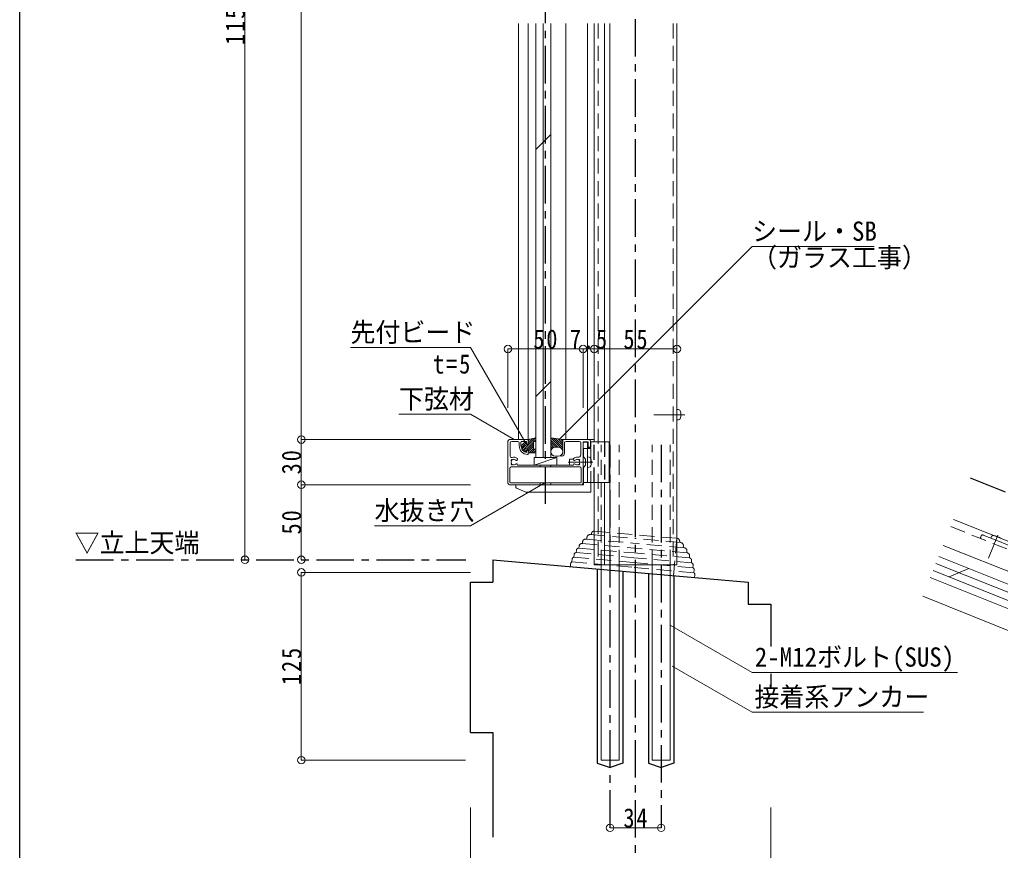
# Model space of a CAD drawing. Units: millimetres at full size, sheet at 1:5; some dimension numbers follow another scale. Extents: x -1050 to 1050, y -742 to 742.
# Drawn here: x -990 to -337, y -418 to 135 of the extents above; entities that cross this region are included whole.
import ezdxf
from ezdxf.enums import TextEntityAlignment as Align

# ---------------------------------------------------------------- set-up
doc = ezdxf.new("R2010")
doc.units = ezdxf.units.MM
doc.header["$LTSCALE"] = 5
doc.linetypes.add('CHAIN1', pattern=[8, 5, -1, 1, -1])
doc.linetypes.add('DASHED2', pattern=[3, 2, -1])
for name, color, linetype in [('0-0_通り芯', 7, 'CHAIN1'), ('0-1_躯体', 134, 'Continuous'), ('1-5_図枠1_1', 7, 'Continuous')]:
    doc.layers.add(name, color=color, linetype=linetype)
for name, color, linetype, lineweight in [('0-3_寸法', 54, 'Continuous', 20), ('0-4_手摺部材', 92, 'Continuous', 20), ('0-7_ガラス', 6, 'Continuous', 20), ('0-8_その他', 11, 'Continuous', 20), ('0-9_文字', 3, 'Continuous', 20), ('0-A_支柱', 6, 'Continuous', 20), ('0-B_足元', 4, 'Continuous', 20)]:
    doc.layers.add(name, color=color, linetype=linetype, lineweight=lineweight)
doc.styles.add('ＭＳ ゴシック', font='')
doc.styles.get('ＭＳ ゴシック').set_extended_font_data('MS Gothic')

# ---------------------------------------------------------------- blocks, each defined once
blk = doc.blocks.new('dimension_origin')
at = {"color": 0, "linetype": 'Continuous', "lineweight": -2}
blk.add_circle((0, 0), 1.25, dxfattribs=at)

msp = doc.modelspace()

# ---------------------------------------------------------------- linework, layer by layer
at = {"layer": '0-0_通り芯'}
for p, q in [((-580, -449.293), (-580, 515)), ((-640, -187.078), (-640, 490)), ((-597, -402.749), (-597, -147.675)), ((-563, -147.675), (-563, -402.749)), ((-357.316, -169.665), (-132.935, -259.41)), ((-952.5, -224.293), (-693, -224.293))]:
    msp.add_line(p, q, dxfattribs=at)
at = {"layer": '0-0_通り芯', "linetype": 'Continuous'}
msp.add_line((-615, -145.793), (-612, -145.793), dxfattribs=at)
at = {"layer": '0-0_通り芯', "linetype": 'DASHED2'}
for p, q in [((-607.5, -172.793), (-607.5, -145.793)), ((-600.7, -145.793), (-600.7, -172.793))]:
    msp.add_line(p, q, dxfattribs=at)
at = {"layer": '0-1_躯体'}
for p, q in [((-675, -224.293), (-675, -239.293)), ((-675, -224.293), (-505, -239.293)), ((-605.5, -230.425), (-605.5, -359.728)), ((-588.5, -231.925), (-588.5, -359.728)), ((-571.5, -233.425), (-571.5, -359.728)), ((-554.5, -234.925), (-554.5, -359.728)), ((-690, -239.293), (-675, -239.293)), ((-690, -339.293), (-690, -239.293)), ((-490, -253.885), (-490, -282.102)), ((-490, -300.277), (-490, -307.129)), ((-690, -339.293), (-675, -339.293)), ((-675, -339.293), (-675, -408.991)), ((-605.5, -359.728), (-597, -362.675)), ((-588.5, -359.728), (-597, -362.675)), ((-571.5, -359.728), (-563, -362.675)), ((-554.5, -359.728), (-563, -362.675))]:
    msp.add_line(p, q, dxfattribs=at)
msp.add_lwpolyline([(-505, -239.293), (-505, -253.885), (-490, -253.885)], dxfattribs=at)
at = {"layer": '0-3_寸法'}
for p, q in [((-840, 495), (-840, -224.293)), ((-802.5, -144.293), (-802.5, 460)), ((-665, -83.943), (-615, -83.943)), ((-665, -123.11), (-665, -83.943)), ((-615, -83.943), (-607.5, -83.943)), ((-615, -123.11), (-615, -83.943)), ((-607.5, -83.943), (-552.5, -83.943)), ((-690, -144.293), (-802.5, -144.293)), ((-802.5, -174.293), (-802.5, -144.293)), ((-690, -174.293), (-802.5, -174.293)), ((-802.5, -224.293), (-802.5, -174.293)), ((-802.5, -232.675), (-690, -232.675)), ((-802.5, -232.675), (-802.5, -357.675)), ((-693.199, -357.675), (-802.5, -357.675)), ((-690, -389.293), (-690, -486.793)), ((-490, -389.293), (-490, -486.793)), ((-597, -402.749), (-563, -402.749))]:
    msp.add_line(p, q, dxfattribs=at)
at = {"layer": '0-3_寸法', "linetype": 'DASHED2'}
for p, q in [((-643.5, -161.293), (-643.5, -162.493)), ((-636.5, -162.493), (-636.5, -161.293)), ((-643.5, -172.993), (-643.5, -174.293)), ((-636.5, -174.293), (-636.5, -172.993))]:
    msp.add_line(p, q, dxfattribs=at)
at = {"layer": '0-4_手摺部材'}
for p, q in [((-658.003, -144.293), (-658.003, 132.854)), ((-651.5, 132.854), (-651.5, -144.293)), ((-626.5, -144.293), (-626.5, 132.854)), ((-612, -144.293), (-612, 132.854)), ((-665, -173.293), (-665, -145.293)), ((-664, -144.293), (-651.5, -144.293)), ((-663.5, -155.263), (-663.5, -146.493)), ((-662.5, -145.493), (-658.5, -145.493)), ((-657.5, -148.293), (-657.5, -146.493)), ((-656.3, -148.293), (-656.3, -145.993)), ((-655.8, -145.493), (-652.7, -145.493)), ((-652.7, -147.293), (-652.7, -145.493)), ((-652.7, -147.293), (-652, -147.293)), ((-651.5, -144.293), (-651.5, -146.793)), ((-628.5, -153.293), (-628.5, -144.293)), ((-628.5, -144.293), (-611, -144.293)), ((-627.3, -153.293), (-627.3, -146.493)), ((-607.5, -144.293), (-626.5, -144.293)), ((-626.3, -145.493), (-617.5, -145.493)), ((-616.5, -154.357), (-616.5, -146.493)), ((-615, -145.793), (-611.5, -145.793)), ((-615, -173.293), (-615, -145.793)), ((-612, -145.793), (-612, -172.793)), ((-612, -149.493), (-609.8, -149.493)), ((-611.5, -148.543), (-611.5, -145.793)), ((-610, -148.543), (-610, -145.293)), ((-609.8, -149.493), (-609.8, -145.793)), ((-652.7, -152.941), (-652.7, -151.293)), ((-652, -151.293), (-652.7, -151.293)), ((-651.5, -153.77), (-651.5, -151.793)), ((-629.5, -154.293), (-629.5, -155.093)), ((-610.881, -155.891), (-612, -155.793)), ((-612, -155.793), (-612, -162.793)), ((-662.8, -162.493), (-617.2, -162.493)), ((-658.7, -157.625), (-658.7, -156.926)), ((-658.7, -161.293), (-658.7, -160.961)), ((-624, -157.293), (-624, -161.293)), ((-621.3, -157.293), (-624, -157.293)), ((-624, -161.293), (-621.3, -161.293)), ((-621.3, -157.625), (-621.3, -156.926)), ((-610.881, -162.695), (-612, -162.793)), ((-663.8, -172.493), (-663.8, -163.493)), ((-616.2, -172.493), (-616.2, -163.493)), ((-616, -174.293), (-664, -174.293)), ((-616.7, -172.993), (-663.3, -172.993)), ((-659.8, -174.293), (-614.8, -174.293)), ((-659.8, -175.634), (-659.8, -174.293)), ((-615, -172.793), (-597.5, -172.793)), ((-614.8, -174.293), (-614.8, -172.793)), ((-609.8, -172.793), (-609.8, -179.293)), ((-659.194, -176.553), (-652.989, -179.212)), ((-609.8, -179.293), (-652.595, -179.293)), ((-319.571, -217.072), (-368.457, -197.519)), ((-317.683, -237.752), (-375.327, -214.696)), ((-326.201, -259.12), (-383.869, -236.054)), ((-323.748, -274.638), (-388.882, -248.586))]:
    msp.add_line(p, q, dxfattribs=at)
at = {"layer": '0-4_手摺部材', "linetype": 'DASHED2'}
for p, q in [((-614.8, -150.293), (-609.8, -150.293)), ((-614.8, -156.043), (-614.8, -150.293)), ((-609.8, -150.293), (-609.8, -172.793)), ((-614.8, -162.543), (-614.55, -162.543)), ((-614.8, -172.793), (-614.8, -162.543)), ((-613.3, -161.293), (-614.55, -162.543)), ((-613.3, -158.993), (-613.3, -157.293)), ((-613, -159.293), (-613.3, -158.993)), ((-613, -159.293), (-613.3, -159.593)), ((-613.3, -161.293), (-613.3, -159.593)), ((-305.179, -228.213), (-370.313, -202.162)), ((-350.304, -209.088), (-350.007, -208.345)), ((-348.707, -207.788), (-340.629, -211.019)), ((-343.093, -208.828), (-343.6, -209.83)), ((-340.462, -211.409), (-340.629, -211.019)), ((-340.462, -211.409), (-340.072, -211.242)), ((-340.072, -211.242), (-331.344, -214.733))]:
    msp.add_line(p, q, dxfattribs=at)
at = {"layer": '0-4_手摺部材', "linetype": 'CHAIN1'}
for p, q in [((-608.4, -159.293), (-625, -159.293)), ((-339.013, -207.788), (-345.178, -223.201))]:
    msp.add_line(p, q, dxfattribs=at)
at = {"layer": '0-4_手摺部材'}
for points in [[(-597.5, -172.793), (-597.5, -145.793), (-609.8, -145.793)], [(-658.7, -161.293), (-621.3, -161.293), (-621.3, -160.961)]]:
    msp.add_lwpolyline(points, dxfattribs=at)
at = {"layer": '0-4_手摺部材', "linetype": 'DASHED2'}
msp.add_lwpolyline([(-613.3, -157.293), (-614.55, -156.043), (-614.8, -156.043)], dxfattribs=at)
at = {"layer": '0-4_手摺部材'}
for centre, radius, start, end in [((-664, -145.293), 1, 90, 180), ((-662.5, -146.493), 1, 90, 180), ((-658.5, -146.493), 1, 0, 90), ((-651.5, -148.293), 6, 180, 264.78409), ((-655.8, -145.993), 0.5, 90, 180), ((-651.5, -148.293), 4.8, 180, 255.52249), ((-652, -146.793), 0.5, 270, 360), ((-626.3, -146.493), 1, 90, 180), ((-617.5, -146.493), 1, 0, 90), ((-610.75, -148.543), 0.75, 180, 360), ((-611, -145.293), 1, 0, 90), ((-662.5, -155.263), 1, 180, 290.41621), ((-661, -159.293), 3.3, 45.81561, 110.41621), ((-652, -153.77), 0.5, 264.78409, 360), ((-652, -151.793), 0.5, 0, 90), ((-629.5, -153.293), 1, 270, 360), ((-629.3, -155.093), 0.2, 180, 270), ((-629.3, -153.293), 2, 270, 360), ((-619, -159.293), 3.3, 80.79311, 134.18439), ((-618.2, -154.357), 1.7, 260.79311, 360), ((-610.994, -157.186), 1.3, 15.88085, 85), ((-662.8, -163.493), 1, 90, 180), ((-661, -159.293), 1.8, 150.9671, 209.0329), ((-662.273, -158.02), 0.5, 37.01643, 232.98355), ((-662.273, -160.566), 0.5, 127.01645, 322.98357), ((-661, -159.293), 1.8, 44.28012, 119.03288), ((-661, -159.293), 1.8, 240.96712, 315.71988), ((-659.289, -157.625), 0.589, 224.28012, 360), ((-659.289, -160.961), 0.589, 0, 135.71988), ((-620.711, -157.625), 0.589, 180, 315.71988), ((-620.711, -160.961), 0.589, 44.28012, 180), ((-619, -159.293), 1.8, 60.96712, 135.71988), ((-619, -159.293), 1.8, 224.28012, 299.03288), ((-617.727, -158.02), 0.5, 307.01645, 142.98357), ((-617.727, -160.566), 0.5, 217.01643, 52.98355), ((-619, -159.293), 1.8, 330.9671, 29.0329), ((-617.2, -163.493), 1, 0, 90), ((-610.994, -161.4), 1.3, 275, 344.11915), ((-618.4, -159.293), 9, 344.11915, 15.88085), ((-664, -173.293), 1, 180, 270), ((-663.3, -172.493), 0.5, 180, 270), ((-658.8, -175.634), 1, 180, 246.80141), ((-616.7, -172.493), 0.5, 270, 360), ((-616, -173.293), 1, 270, 360), ((-652.595, -178.293), 1, 246.80141, 270), ((-341.933, -209.414), 1.3, 84.08085, 91.51036), ((-342.727, -217.073), 9, 52.31915, 84.08085)]:
    msp.add_arc(centre, radius, start, end, dxfattribs=at)
at = {"layer": '0-4_手摺部材', "linetype": 'DASHED2'}
for centre, radius, start, end in [((-349.078, -208.716), 1, 68.2, 158.2), ((-341.933, -209.414), 1.3, 91.51036, 153.2), ((-349.375, -209.459), 1, 158.2, 248.2)]:
    msp.add_arc(centre, radius, start, end, dxfattribs=at)
at = {"layer": '0-7_ガラス'}
for p, q in [((-646.5, -156.293), (-646.5, 132.854)), ((-641.5, -156.293), (-641.5, 132.854)), ((-636.5, -156.293), (-636.5, 132.854)), ((-646.5, 48.873), (-636.5, 58.873)), ((-646.5, -115.623), (-636.5, -105.623)), ((-317.845, -251.692), (-380.156, -226.769)), ((-315.988, -247.049), (-378.299, -222.126)), ((-319.701, -256.334), (-382.013, -231.411)), ((-371.272, -235.707), (-358.274, -230.136))]:
    msp.add_line(p, q, dxfattribs=at)
at = {"layer": '0-8_その他'}
for p, q in [((-654.932, -151.393), (-646.626, -143.087)), ((-651.5, -146.547), (-648.495, -143.542)), ((-651.386, -144.265), (-646.686, -143.09)), ((-646.5, -143.235), (-646.5, -145.393)), ((-628.5, -144.293), (-636.5, -143.085)), ((-636.5, -143.129), (-629.824, -149.805)), ((-634.886, -143.329), (-628.5, -149.715)), ((-633.22, -143.58), (-628.5, -148.3)), ((-655.8, -149.432), (-653.543, -147.175)), ((-655.8, -148.293), (-655.8, -150.293)), ((-653.988, -146.215), (-655.66, -147.946)), ((-655.627, -150.674), (-653.191, -148.238)), ((-653.771, -147.744), (-653.329, -146.642)), ((-652.699, -150.574), (-648, -145.875)), ((-651.762, -151.051), (-648, -147.289)), ((-651.5, -145.132), (-650.381, -144.013)), ((-651.5, -144.41), (-651.5, -147.302)), ((-651.5, -152.204), (-648, -148.704)), ((-650.925, -153.043), (-648, -150.118)), ((-648, -145.693), (-648, -150.393)), ((-647.85, -145.543), (-646.65, -145.543)), ((-647.668, -145.543), (-646.5, -144.375)), ((-636.5, -144.543), (-631.75, -149.293)), ((-636.5, -145.957), (-633.164, -149.293)), ((-636.5, -147.371), (-634.43, -149.441)), ((-636.5, -148.786), (-635.352, -149.933)), ((-633.5, -149.293), (-631.5, -149.293)), ((-631.554, -143.832), (-628.5, -146.886)), ((-629.889, -144.083), (-628.5, -145.472)), ((-653.988, -152.371), (-655.66, -150.64)), ((-654.237, -152.112), (-653.541, -151.416)), ((-653.771, -150.842), (-653.329, -151.944)), ((-651.5, -151.284), (-651.5, -152.893)), ((-651.35, -153.043), (-646.65, -153.043)), ((-649.511, -153.043), (-647.011, -150.543)), ((-648.097, -153.043), (-646.5, -151.446)), ((-647.85, -150.543), (-646.65, -150.543)), ((-647.5, -161.293), (-632.5, -156.293)), ((-647.5, -156.293), (-647.5, -161.293)), ((-632.5, -156.293), (-647.5, -156.293)), ((-646.683, -153.043), (-646.5, -152.86)), ((-646.5, -150.693), (-646.5, -152.893)), ((-633.5, -155.293), (-631.5, -155.293)), ((-632.5, -161.293), (-632.5, -156.293)), ((-629.012, -150.617), (-628.5, -151.129)), ((-647.5, -161.293), (-632.5, -161.293)), ((-646.5, -161.293), (-631.5, -161.293))]:
    msp.add_line(p, q, dxfattribs=at)
for centre, radius, start, end in [((-646.65, -143.235), 0.15, 0, 104.03624), ((-655.3, -148.293), 0.5, 135.9867, 180), ((-653.7, -146.493), 0.4, 338.12576, 135.9867), ((-653.4, -147.893), 0.4, 158.12576, 293.77732), ((-661.302, -129.957), 20, 293.77732, 299.09547), ((-651.65, -147.302), 0.15, 299.09547, 360), ((-651.35, -144.41), 0.15, 104.03624, 180), ((-647.85, -145.693), 0.15, 90, 180), ((-646.65, -145.393), 0.15, 270, 360), ((-633.5, -152.293), 3, 90, 180), ((-631.5, -152.293), 3, 0, 90), ((-655.3, -150.293), 0.5, 180, 224.0133), ((-653.7, -152.093), 0.4, 224.0133, 21.87424), ((-653.4, -150.693), 0.4, 66.22268, 201.87424), ((-661.302, -168.629), 20, 60.90453, 66.22268), ((-651.65, -151.284), 0.15, 0, 60.90453), ((-651.35, -152.893), 0.15, 180, 270), ((-647.85, -150.393), 0.15, 180, 270), ((-646.65, -150.693), 0.15, 0, 90), ((-646.65, -152.893), 0.15, 270, 360), ((-633.5, -152.293), 3, 180, 270), ((-631.5, -152.293), 3, 270, 360)]:
    msp.add_arc(centre, radius, start, end, dxfattribs=at)
at = {"layer": '0-9_文字'}
for points in [[(-630.699, -143.961), (-502.5, -15.762), (-421.25, -15.762)], [(-652.8, -147.104), (-689.807, -83.005), (-769.807, -83.005)], [(-660.821, -144.293), (-690, -127.447), (-737.5, -127.447)], [(-640.321, -172.993), (-690, -201.675), (-753.75, -201.675)], [(-557, -267.827), (-502.5, -299.293), (-365.712, -299.293)], [(-555.77, -295.056), (-502.5, -325.812), (-388.431, -325.812)]]:
    msp.add_lwpolyline(points, dxfattribs=at)
at = {"layer": '0-A_支柱'}
for p, q in [((-607.5, 132.854), (-607.5, -145.793)), ((-600.7, 132.854), (-600.7, -145.793)), ((-597.2, 132.854), (-597.2, -227.675)), ((-552.5, 132.854), (-552.5, -227.675)), ((-607.5, -85.798), (-607.5, -145.793)), ((-607.5, -172.793), (-607.5, -227.675)), ((-600.7, -172.793), (-600.7, -227.675)), ((-607.5, -227.675), (-552.5, -227.675))]:
    msp.add_line(p, q, dxfattribs=at)
at = {"layer": '0-B_足元', "linetype": 'DASHED2'}
for p, q in [((-605, 132.854), (-605, -227.675)), ((-555, 132.854), (-555, -227.675)), ((-603, -227.675), (-603, -147.675)), ((-591, -227.675), (-591, -147.675)), ((-569, -227.675), (-569, -147.675)), ((-557, -227.675), (-557, -147.675)), ((-610.395, -207.506), (-580.122, -210.177)), ((-609.455, -206.987), (-609.508, -207.585)), ((-607.287, -205.17), (-579.894, -207.587)), ((-552.5, -210.004), (-579.894, -207.587)), ((-617.578, -215.21), (-617.692, -216.5)), ((-615.609, -213.468), (-580.684, -216.549)), ((-615.248, -212.292), (-615.354, -213.49)), ((-613.25, -210.467), (-580.403, -213.365)), ((-612.383, -209.339), (-612.488, -210.535)), ((-547.557, -216.263), (-580.403, -213.365)), ((-549.85, -212.848), (-580.122, -210.177)), ((-554.697, -234.908), (-552.5, -210.004)), ((-550.684, -212.172), (-550.736, -212.77)), ((-548.213, -215.001), (-548.318, -216.196)), ((-620.982, -220.974), (-621.128, -222.624)), ((-619.451, -218.113), (-619.575, -219.519)), ((-619.575, -219.519), (-581.245, -222.901)), ((-617.692, -216.5), (-580.966, -219.74)), ((-544.24, -222.981), (-580.966, -219.74)), ((-545.76, -219.631), (-580.684, -216.549)), ((-545.909, -218.409), (-546.015, -219.608)), ((-544.126, -221.69), (-544.24, -222.981)), ((-623.261, -226.924), (-623.43, -228.843)), ((-622.208, -223.688), (-622.388, -225.723)), ((-622.388, -225.723), (-581.81, -229.304)), ((-621.128, -222.622), (-581.528, -226.115)), ((-541.929, -229.609), (-581.528, -226.115)), ((-542.914, -226.283), (-581.245, -222.901)), ((-542.79, -224.877), (-542.914, -226.283)), ((-541.784, -227.961), (-541.929, -229.611)), ((-541.231, -232.884), (-581.81, -229.304)), ((-541.052, -230.849), (-541.231, -232.884)), ((-540.582, -234.219), (-540.751, -236.138))]:
    msp.add_line(p, q, dxfattribs=at)
at = {"layer": '0-B_足元', "linetype": 'CHAIN1'}
msp.add_line((-547.28, -127.675), (-567.895, -127.675), dxfattribs=at)
at = {"layer": '0-B_足元'}
for p, q in [((-551.381, -124.273), (-552.5, -124.175)), ((-552.5, -124.175), (-552.5, -131.175)), ((-551.381, -131.077), (-552.5, -131.175)), ((-603, -357.675), (-603, -227.675)), ((-591, -227.675), (-591, -357.675)), ((-569, -227.675), (-569, -357.675)), ((-557, -357.675), (-557, -227.675)), ((-591, -357.675), (-603, -357.675)), ((-569, -357.675), (-557, -357.675))]:
    msp.add_line(p, q, dxfattribs=at)
for centre, radius, start, end in [((-551.494, -125.568), 1.3, 15.88085, 85), ((-551.494, -129.782), 1.3, 275, 344.11915), ((-558.9, -127.675), 9, 344.11915, 15.88085)]:
    msp.add_arc(centre, radius, start, end, dxfattribs=at)
at = {"layer": '0-B_足元', "linetype": 'DASHED2'}
for centre, radius, start, end in [((-610.348, -209.561), 2.047, 81.5191, 173.75406), ((-607.463, -207.163), 2, 84.95775, 174.95775), ((-615.719, -215.327), 1.862, 86.60249, 176.39675), ((-613.298, -212.421), 1.954, 81.52843, 176.21298), ((-552.676, -211.997), 2, 354.95775, 84.95775), ((-550.255, -214.864), 2.047, 356.16144, 88.39641), ((-619.502, -220.998), 1.48, 92.8332, 179.06996), ((-617.791, -218.158), 1.661, 86.5805, 178.44838), ((-547.851, -218.195), 1.954, 353.70252, 88.38707), ((-545.976, -221.48), 1.862, 353.51875, 83.31301), ((-621.813, -227.059), 1.455, 113.294, 174.66831), ((-621.004, -223.827), 1.212, 95.87877, 173.41918), ((-544.433, -224.63), 1.661, 351.46712, 83.335), ((-543.245, -227.726), 1.48, 350.84554, 77.0823), ((-542.262, -230.775), 1.212, 356.49632, 74.03673), ((-542.032, -234.099), 1.455, 355.24719, 56.6215)]:
    msp.add_arc(centre, radius, start, end, dxfattribs=at)
at = {"layer": '1-5_図枠1_1'}
msp.add_lwpolyline([(-990, 682.5), (-990, -707.5), (990, -707.5)], dxfattribs=at)

# ---------------------------------------------------------------- block references
at = {"layer": '0-3_寸法', "xscale": 2, "yscale": 2}
for p, rotation in [((-665, -83.943), 180), ((-615, -83.943), 180), ((-607.5, -83.943), 180), ((-802.5, -144.293), 90), ((-802.5, -144.293), 270), ((-802.5, -174.293), 90), ((-802.5, -174.293), 270), ((-840, -224.293), 270), ((-802.5, -224.293), 270), ((-802.5, -232.675), 90), ((-802.5, -357.675), 270), ((-597, -402.749), 180)]:
    msp.add_blockref('dimension_origin', p, dxfattribs=dict(at, rotation=rotation))
for p in [(-615, -83.943), (-607.5, -83.943), (-552.5, -83.943), (-563, -402.749)]:
    msp.add_blockref('dimension_origin', p, dxfattribs=at)

# ---------------------------------------------------------------- texts
at = {"layer": '0-3_寸法', "char_height": 12.83, "attachment_point": 7, "rotation": 90, "style": 'ＭＳ ゴシック'}
for s, insert in [('\\T1.17;\\W0.85;1150', (-840, 118.479)), ('\\T1.17;\\W0.85;30', (-802.5, -167.418)), ('\\T1.17;\\W0.85;50', (-802.5, -207.418)), ('\\T1.17;\\W0.85;125', (-802.5, -307.675))]:
    msp.add_mtext(s, dxfattribs=dict(at, insert=insert))
at = {"layer": '0-3_寸法', "char_height": 12.83, "attachment_point": 7, "style": 'ＭＳ ゴシック'}
for s, insert in [('\\T1.17;\\W0.85;50', (-648.125, -83.943)), ('\\T1.17;\\W0.85;7.5', (-623.75, -83.943)), ('\\T1.17;\\W0.85;55', (-588.125, -83.943)), ('\\T1.17;\\W0.85;34', (-588.125, -402.749))]:
    msp.add_mtext(s, dxfattribs=dict(at, insert=insert))
at = {"layer": '0-9_文字', "style": 'ＭＳ ゴシック', "width": 0.95}
for s, p in [('シール・SB', (-502.5, -15.762)), ('（ガラス工事）', (-502.5, -33.262)), ('先付ビード', (-769.807, -83.005)), ('下弦材', (-737.5, -127.447)), ('水抜き穴', (-753.75, -201.675)), ('▽立上天端', (-953.426, -223.127)), ('2-M12ボルト(SUS)', (-500.712, -299.293)), ('接着系アンカー', (-500.931, -325.812))]:
    msp.add_text(s, height=12.83, dxfattribs=at).set_placement(p, align=Align.BOTTOM_LEFT)
at = {"layer": '0-9_文字', "insert": (-714.807, -100.505), "char_height": 12.83, "attachment_point": 7, "style": 'ＭＳ ゴシック'}
msp.add_mtext('\\T1.17;\\W0.85;t=5', dxfattribs=at)

doc.saveas('drawing.dxf')
